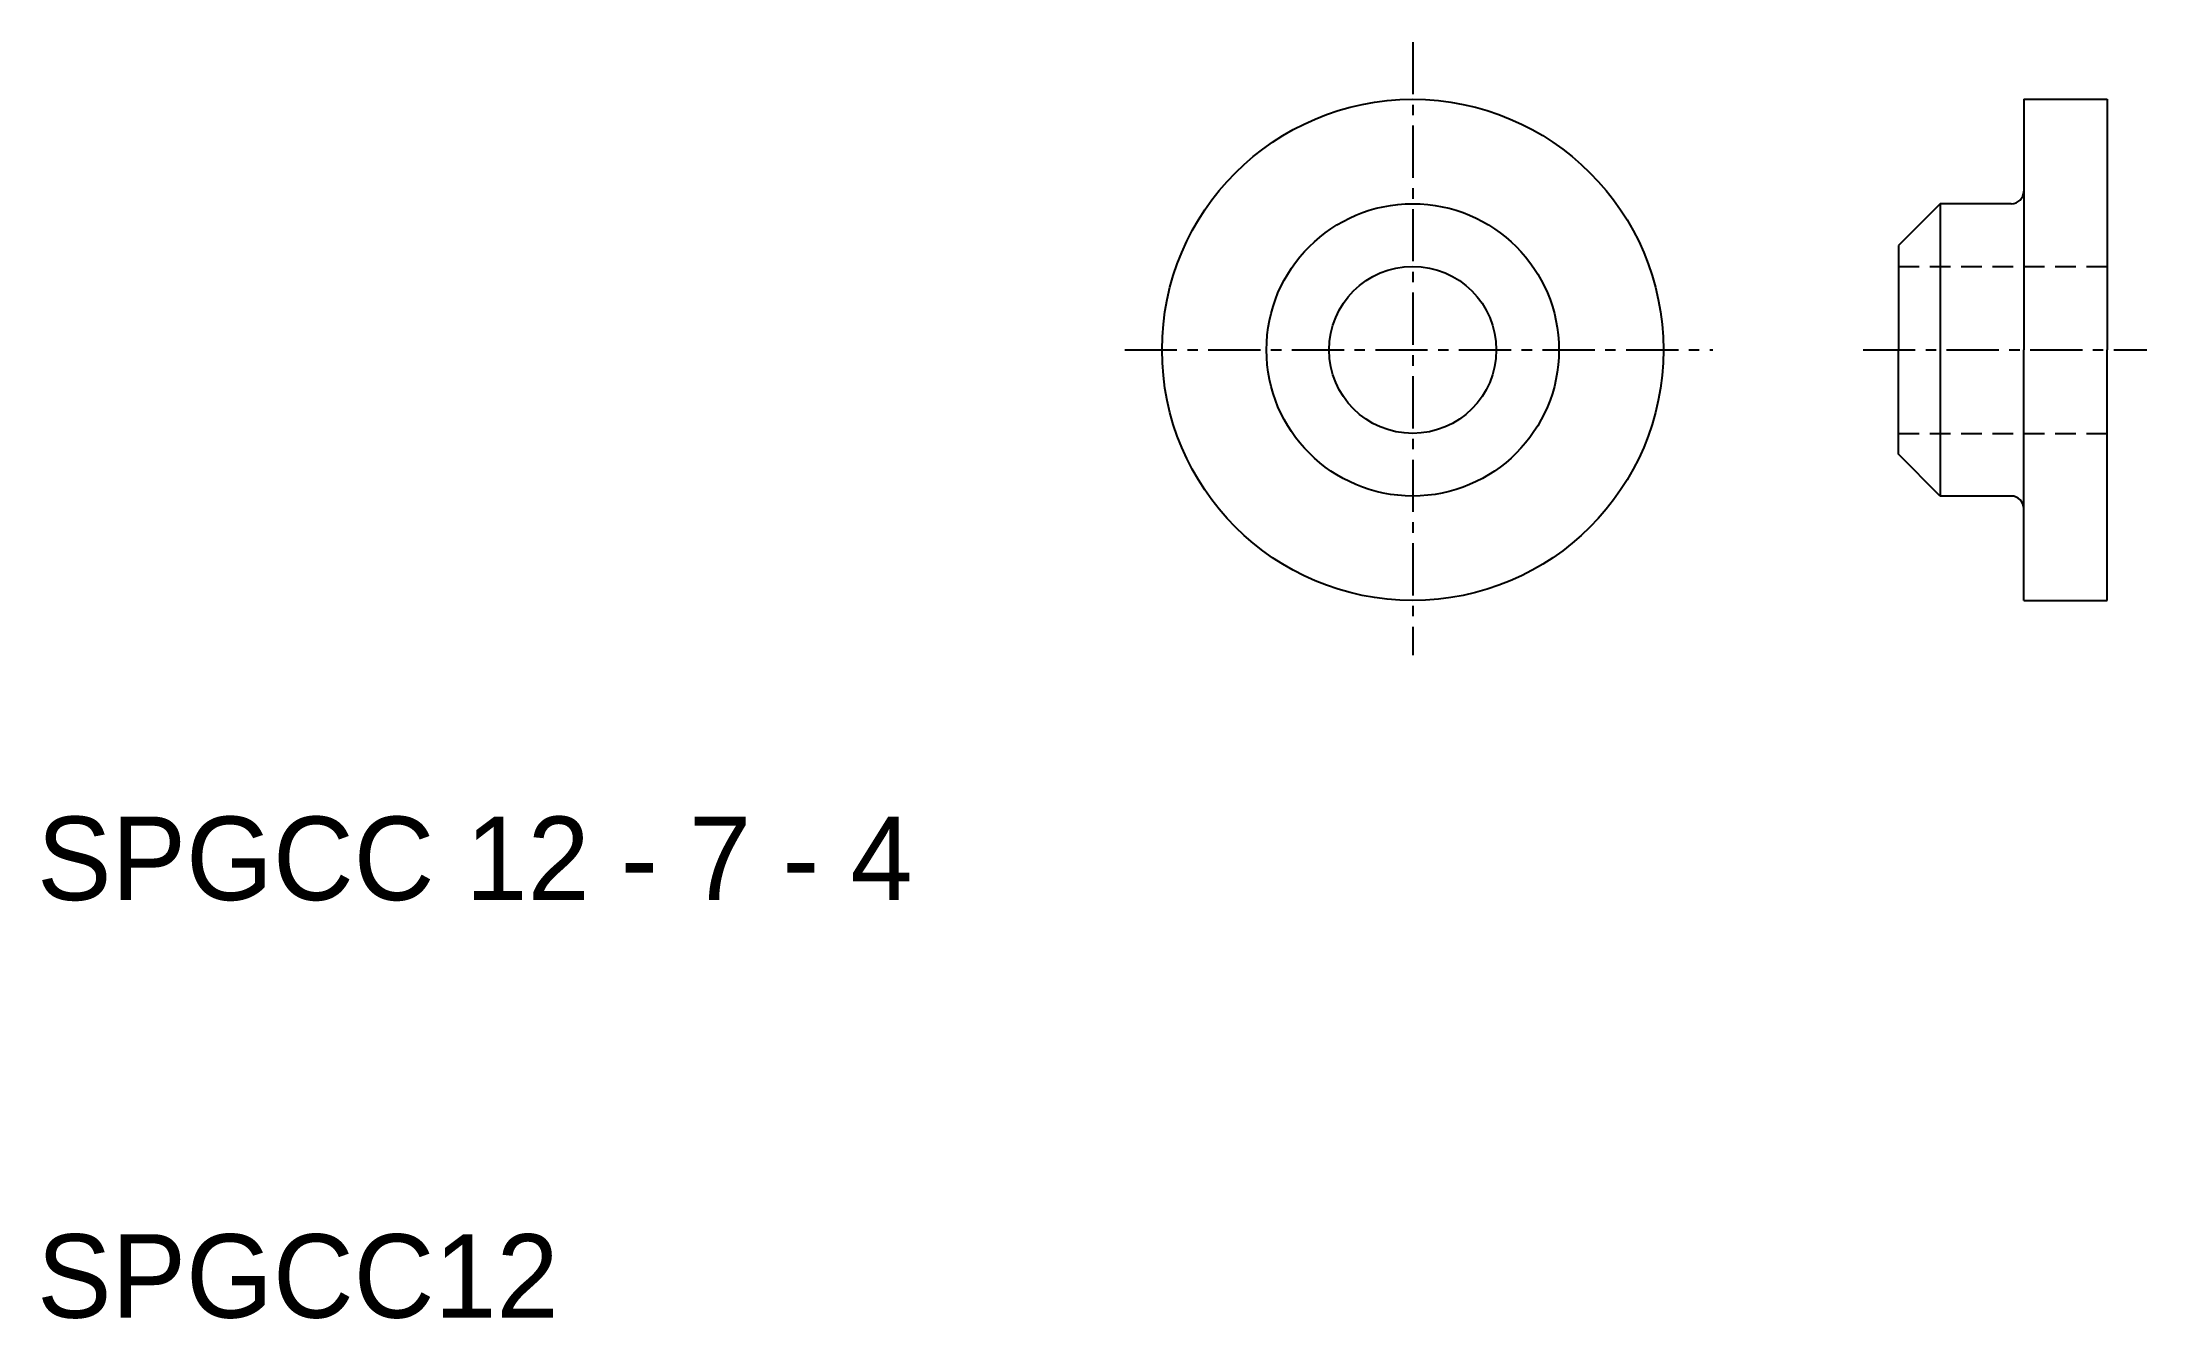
# Model space of a CAD drawing. Extents: x 10.1 to 60.5, y 10 to 40.5.
import ezdxf

# ---------------------------------------------------------------- set-up
doc = ezdxf.new("R2010")
doc.units = 0
doc.linetypes.add('CENTER', pattern=[2, 1.25, -0.25, 0.25, -0.25])
doc.linetypes.add('DASHED', pattern=[0.75, 0.5, -0.25])
doc.layers.get('0').update_dxf_attribs({"linetype": 'CONTINUOUS'})
doc.layers.add('CLIN', color=1, linetype='CONTINUOUS')

msp = doc.modelspace()

# ---------------------------------------------------------------- linework, layer by layer
at = {"color": 7, "linetype": 'CONTINUOUS'}
for p, q in [((57.551, 39.175), (57.551, 36.975)), ((57.551, 39.175), (59.551, 39.175)), ((59.551, 39.175), (59.551, 33.175)), ((57.551, 36.975), (57.551, 33.175)), ((55.551, 36.675), (54.551, 35.675)), ((55.551, 36.675), (55.551, 29.675)), ((57.251, 36.675), (55.551, 36.675)), ((54.551, 35.675), (54.551, 33.175)), ((54.551, 30.675), (54.551, 33.175)), ((57.551, 29.375), (57.551, 33.175)), ((59.551, 27.175), (59.551, 33.175)), ((55.551, 29.675), (54.551, 30.675)), ((57.251, 29.675), (55.551, 29.675)), ((57.551, 27.175), (57.551, 29.375)), ((57.551, 27.175), (59.551, 27.175))]:
    msp.add_line(p, q, dxfattribs=at)
at = {"color": 3, "linetype": 'DASHED'}
for p, q in [((54.551, 35.175), (59.551, 35.175)), ((54.551, 31.175), (59.551, 31.175))]:
    msp.add_line(p, q, dxfattribs=at)
at = {"color": 7, "linetype": 'CONTINUOUS'}
for radius in [6, 3.5, 2]:
    msp.add_circle((42.927, 33.175), radius, dxfattribs=at)
for centre, start, end in [((57.251, 36.975), 270, 0), ((57.251, 29.375), 0, 90)]:
    msp.add_arc(centre, 0.3, start, end, dxfattribs=at)
at = {"layer": 'CLIN', "color": 1, "linetype": 'CENTER'}
for p, q in [((42.927, 40.546), (42.927, 25.864)), ((36.034, 33.175), (50.113, 33.175)), ((53.704, 33.175), (60.499, 33.175))]:
    msp.add_line(p, q, dxfattribs=at)

# ---------------------------------------------------------------- texts
at = {"color": 7, "linetype": 'CONTINUOUS'}
for s, p in [('SPGCC 12 - 7 - 4', (10, 20)), ('SPGCC12', (10, 10))]:
    msp.add_text(s, height=2, dxfattribs=at).set_placement(p)

doc.saveas('drawing.dxf')
